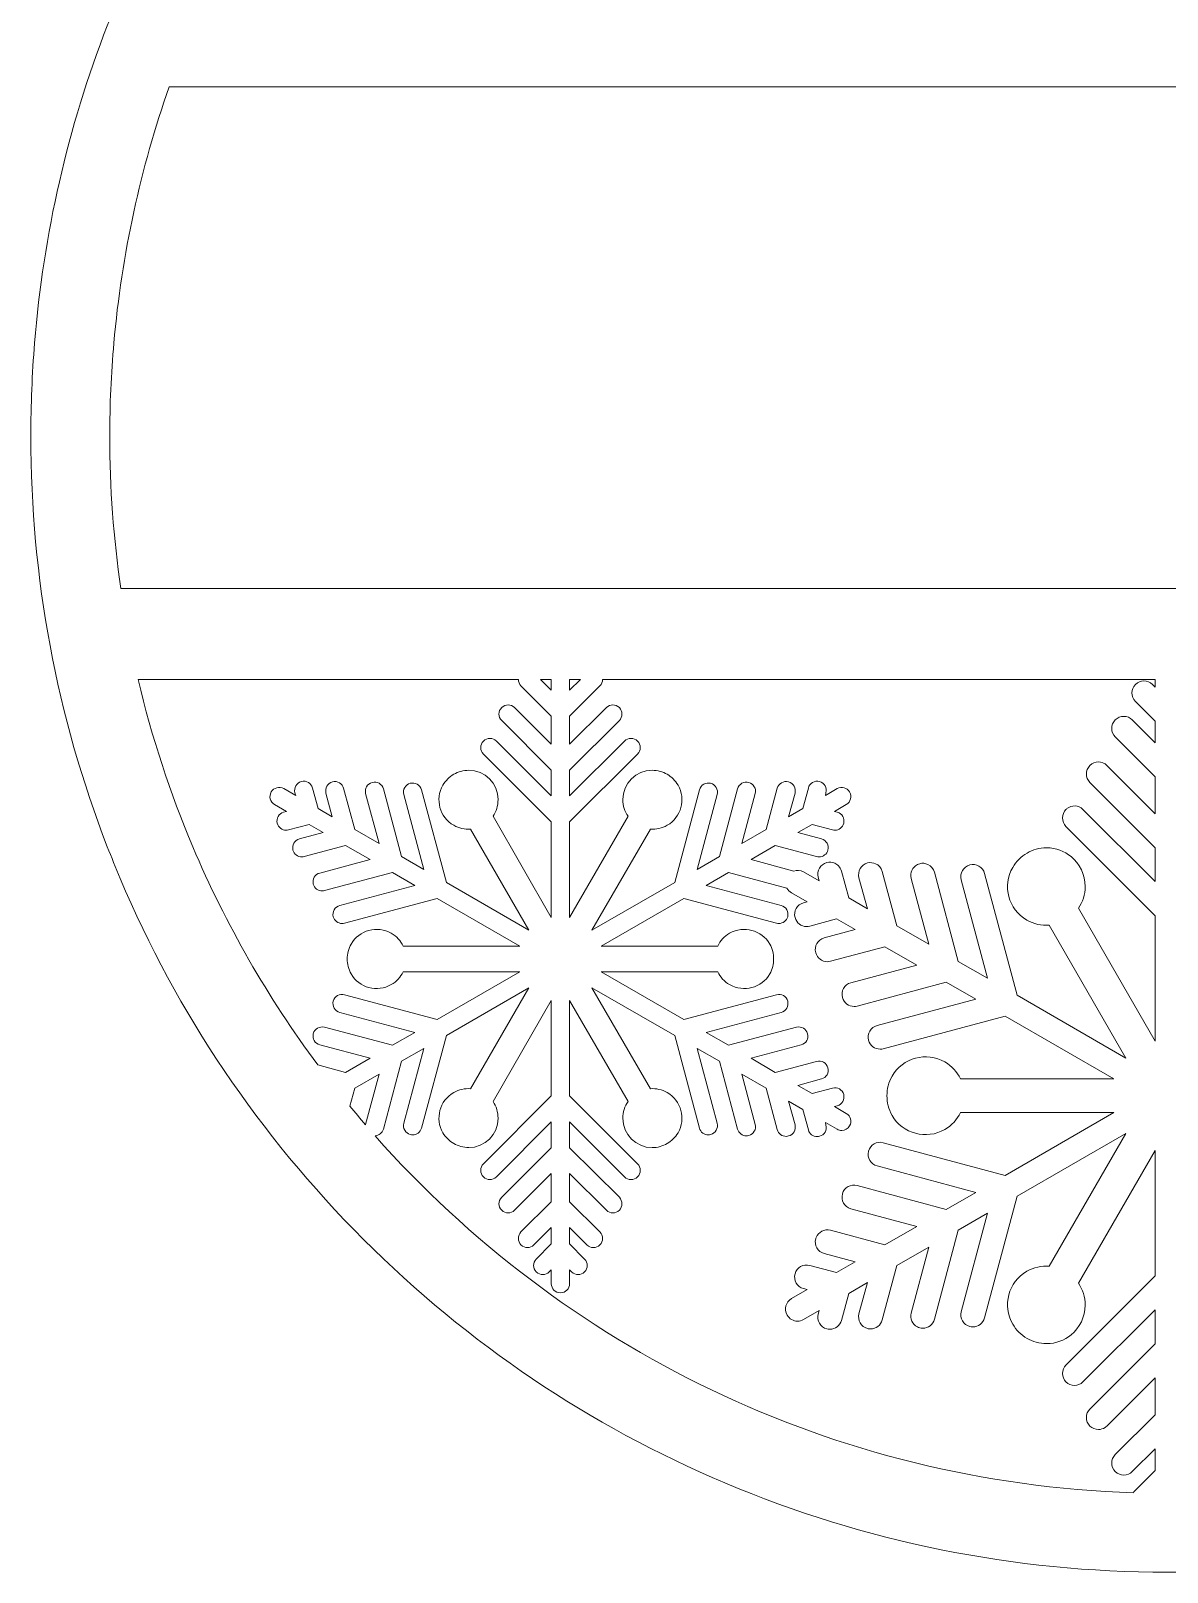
# Model space of a CAD drawing. Extents: x 26 to 174, y -200 to 2.
# Drawn here: x 25.7 to 100, y -200 to -99.2 of the extents above; entities that cross this region are included whole.
import ezdxf

# ---------------------------------------------------------------- set-up
doc = ezdxf.new("R2010")
doc.units = 0
doc.header["$MEASUREMENT"] = 0
doc.layers.add('Layer 1', color=7, linetype='Continuous', lineweight=0)

msp = doc.modelspace()

# ---------------------------------------------------------------- linework, layer by layer
at = {"layer": 'Layer 1'}
for points, knots in [([(174.05, -119.61), (173.48, -112.47), (171.89, -105.52), (169.3, -98.85), (169.03, -98.16), (168.75, -97.47), (168.46, -96.78), (167.18, -93.76), (165.72, -90.85), (164.07, -88.05), (163.59, -87.23), (163.1, -86.43), (162.59, -85.64), (161.07, -83.26), (159.41, -80.97), (157.61, -78.77), (157.65, -78.81), (157.68, -78.84), (157.72, -78.87), (161.77, -82.45), (169.11, -83.27), (172.4, -78.2), (172.86, -77.48), (172.24, -76.69), (171.5, -76.63), (166.83, -76.26), (164.17, -71.22), (163.03, -67.23), (161.59, -62.24), (161.06, -56.68), (157.4, -52.67), (155.81, -50.93), (153.86, -49.72), (151.74, -48.89), (154.45, -48.54), (157.1, -47.87), (159.59, -46.64), (164.22, -44.34), (168.08, -39.95), (168.28, -34.6), (168.51, -28.68), (164.52, -23.6), (159.92, -20.36), (154.94, -16.84), (149.06, -14.98), (143.87, -11.83), (141.38, -10.32), (139.28, -8.48), (137.34, -6.32), (135.63, -4.41), (133.91, -2.39), (131.63, -1.15), (126.52, 1.63), (120.63, -0.99), (117.28, -5.24), (115.43, -7.6), (114.19, -10.33), (113.11, -13.11), (111.89, -16.25), (110.74, -19.43), (109.57, -22.6), (109.36, -23.16), (109.15, -23.71), (108.95, -24.28), (108.49, -22.61), (107.18, -21.24), (105.44, -20.47), (104.02, -19.83), (102.41, -19.42), (100.88, -19.19), (100.59, -19.14), (100.29, -19.12), (100, -19.12), (99.71, -19.12), (99.41, -19.14), (99.12, -19.19), (97.58, -19.42), (95.98, -19.83), (94.56, -20.47), (92.82, -21.24), (91.51, -22.61), (91.05, -24.28), (90.85, -23.71), (90.64, -23.16), (90.43, -22.6), (89.26, -19.43), (88.11, -16.25), (86.89, -13.11), (85.81, -10.33), (84.57, -7.6), (82.72, -5.24), (79.37, -0.99), (73.48, 1.63), (68.37, -1.15), (66.09, -2.39), (64.37, -4.41), (62.66, -6.32), (60.72, -8.48), (58.62, -10.32), (56.13, -11.83), (50.94, -14.98), (45.06, -16.84), (40.08, -20.36), (35.48, -23.6), (31.49, -28.68), (31.72, -34.6), (31.92, -39.95), (35.78, -44.34), (40.41, -46.64), (42.9, -47.87), (45.55, -48.54), (48.26, -48.89), (46.14, -49.72), (44.19, -50.93), (42.6, -52.67), (38.94, -56.68), (38.41, -62.24), (36.97, -67.23), (35.83, -71.22), (33.17, -76.26), (28.5, -76.63), (27.76, -76.69), (27.14, -77.48), (27.6, -78.2), (30.88, -83.27), (38.23, -82.45), (42.28, -78.87), (42.32, -78.84), (42.35, -78.81), (42.39, -78.77), (40.59, -80.97), (38.93, -83.26), (37.41, -85.64), (36.9, -86.43), (36.41, -87.23), (35.93, -88.05), (34.28, -90.85), (32.82, -93.76), (31.54, -96.78), (31.25, -97.47), (30.97, -98.16), (30.7, -98.85), (28.11, -105.52), (26.52, -112.47), (25.95, -119.61), (25.78, -121.62), (25.7, -123.66), (25.7, -125.7), (25.7, -134.98), (27.38, -144), (30.7, -152.55), (30.97, -153.24), (31.25, -153.93), (31.54, -154.62), (35.28, -163.47), (40.64, -171.41), (47.46, -178.24), (54.28, -185.06), (62.23, -190.42), (71.08, -194.16), (80.24, -198.03), (89.97, -200), (100, -200), (110.03, -200), (119.76, -198.03), (128.92, -194.16), (137.77, -190.42), (145.72, -185.06), (152.54, -178.24), (159.36, -171.41), (164.72, -163.47), (168.46, -154.62), (168.75, -153.93), (169.03, -153.24), (169.3, -152.55), (172.62, -144), (174.3, -134.98), (174.3, -125.7), (174.3, -123.66), (174.22, -121.62), (174.05, -119.61)], [0, 0, 0, 0, 1, 1, 1, 2, 2, 2, 3, 3, 3, 4, 4, 4, 5, 5, 5, 6, 6, 6, 7, 7, 7, 8, 8, 8, 9, 9, 9, 10, 10, 10, 11, 11, 11, 12, 12, 12, 13, 13, 13, 14, 14, 14, 15, 15, 15, 16, 16, 16, 17, 17, 17, 18, 18, 18, 19, 19, 19, 20, 20, 20, 21, 21, 21, 22, 22, 22, 23, 23, 23, 24, 24, 24, 25, 25, 25, 26, 26, 26, 27, 27, 27, 28, 28, 28, 29, 29, 29, 30, 30, 30, 31, 31, 31, 32, 32, 32, 33, 33, 33, 34, 34, 34, 35, 35, 35, 36, 36, 36, 37, 37, 37, 38, 38, 38, 39, 39, 39, 40, 40, 40, 41, 41, 41, 42, 42, 42, 43, 43, 43, 44, 44, 44, 45, 45, 45, 46, 46, 46, 47, 47, 47, 48, 48, 48, 49, 49, 49, 50, 50, 50, 51, 51, 51, 52, 52, 52, 53, 53, 53, 54, 54, 54, 55, 55, 55, 56, 56, 56, 57, 57, 57, 58, 58, 58, 59, 59, 59, 60, 60, 60, 60]), ([(168.42, -135.65), (168.42, -135.65), (31.58, -135.65), (31.58, -135.65), (31.11, -132.4), (30.86, -129.08), (30.86, -125.7), (30.86, -123.65), (30.95, -121.61), (31.13, -119.61), (31.64, -113.78), (32.88, -108.16), (34.75, -102.84), (34.75, -102.84), (165.25, -102.84), (165.25, -102.84), (167.12, -108.16), (168.36, -113.78), (168.87, -119.61), (169.05, -121.61), (169.14, -123.65), (169.14, -125.7), (169.14, -129.08), (168.89, -132.4), (168.42, -135.65)], [0, 0, 0, 0, 1, 1, 1, 2, 2, 2, 3, 3, 3, 4, 4, 4, 5, 5, 5, 6, 6, 6, 7, 7, 7, 8, 8, 8, 8]), ([(44.46, -166.82), (41.2, -162.43), (38.45, -157.65), (36.29, -152.55), (34.81, -149.04), (33.61, -145.39), (32.71, -141.61), (32.71, -141.61), (57.58, -141.61), (57.58, -141.61), (57.58, -141.76), (57.64, -141.92), (57.75, -142.03), (57.75, -142.03), (59.73, -144.01), (59.73, -144.01), (59.73, -144.01), (59.73, -145.85), (59.73, -145.85), (59.73, -145.85), (57.33, -143.45), (57.33, -143.45), (57.1, -143.22), (56.72, -143.22), (56.49, -143.45), (56.25, -143.68), (56.25, -144.06), (56.49, -144.3), (56.49, -144.3), (59.73, -147.55), (59.73, -147.55), (59.73, -147.55), (59.73, -149.23), (59.73, -149.23), (59.73, -149.23), (56.14, -145.64), (56.14, -145.64), (55.91, -145.41), (55.53, -145.41), (55.3, -145.64), (55.06, -145.88), (55.06, -146.26), (55.3, -146.49), (55.3, -146.49), (59.73, -150.93), (59.73, -150.93), (59.73, -150.93), (59.73, -157.17), (59.73, -157.17), (59.73, -157.17), (55.92, -150.56), (55.92, -150.56), (56.13, -150.25), (56.25, -149.87), (56.25, -149.47), (56.25, -148.41), (55.39, -147.55), (54.33, -147.55), (53.98, -147.55), (53.64, -147.65), (53.36, -147.81), (53.07, -147.98), (52.82, -148.22), (52.64, -148.52), (52.11, -149.44), (52.43, -150.62), (53.35, -151.15), (53.69, -151.35), (54.08, -151.43), (54.45, -151.4), (54.45, -151.4), (58.27, -158.01), (58.27, -158.01), (58.27, -158.01), (52.87, -154.89), (52.87, -154.89), (52.87, -154.89), (51.24, -148.83), (51.24, -148.83), (51.16, -148.51), (50.83, -148.32), (50.51, -148.4), (50.19, -148.49), (50, -148.82), (50.09, -149.14), (50.09, -149.14), (51.4, -154.04), (51.4, -154.04), (51.4, -154.04), (49.94, -153.2), (49.94, -153.2), (49.94, -153.2), (48.75, -148.76), (48.75, -148.76), (48.67, -148.45), (48.34, -148.26), (48.02, -148.34), (47.7, -148.43), (47.51, -148.76), (47.59, -149.07), (47.59, -149.07), (48.47, -152.35), (48.47, -152.35), (48.47, -152.35), (46.88, -151.43), (46.88, -151.43), (46.88, -151.43), (46.15, -148.73), (46.15, -148.73), (46.07, -148.41), (45.74, -148.22), (45.42, -148.31), (45.1, -148.39), (44.91, -148.72), (45, -149.04), (45, -149.04), (45.41, -150.59), (45.41, -150.59), (45.41, -150.59), (44.48, -150.05), (44.48, -150.05), (44.48, -150.05), (44.12, -148.71), (44.12, -148.71), (44.04, -148.39), (43.71, -148.2), (43.39, -148.29), (43.07, -148.37), (42.88, -148.7), (42.97, -149.02), (42.97, -149.02), (43.02, -149.2), (43.02, -149.2), (43.02, -149.2), (42.24, -148.75), (42.24, -148.75), (41.95, -148.59), (41.58, -148.69), (41.42, -148.97), (41.25, -149.26), (41.35, -149.62), (41.64, -149.79), (41.64, -149.79), (42.42, -150.24), (42.42, -150.24), (42.42, -150.24), (42.23, -150.29), (42.23, -150.29), (41.92, -150.37), (41.73, -150.7), (41.81, -151.02), (41.88, -151.29), (42.13, -151.47), (42.39, -151.47), (42.44, -151.47), (42.49, -151.46), (42.54, -151.45), (42.54, -151.45), (43.89, -151.09), (43.89, -151.09), (43.89, -151.09), (44.81, -151.62), (44.81, -151.62), (44.81, -151.62), (43.27, -152.04), (43.27, -152.04), (42.95, -152.12), (42.76, -152.45), (42.84, -152.77), (42.91, -153.04), (43.16, -153.21), (43.42, -153.21), (43.47, -153.21), (43.53, -153.21), (43.58, -153.19), (43.58, -153.19), (46.28, -152.47), (46.28, -152.47), (46.28, -152.47), (47.88, -153.39), (47.88, -153.39), (47.88, -153.39), (44.6, -154.27), (44.6, -154.27), (44.28, -154.35), (44.09, -154.68), (44.17, -155), (44.24, -155.27), (44.49, -155.44), (44.75, -155.44), (44.8, -155.44), (44.85, -155.44), (44.91, -155.42), (44.91, -155.42), (49.34, -154.24), (49.34, -154.24), (49.34, -154.24), (50.8, -155.08), (50.8, -155.08), (50.8, -155.08), (45.9, -156.39), (45.9, -156.39), (45.58, -156.48), (45.39, -156.81), (45.47, -157.13), (45.55, -157.39), (45.79, -157.57), (46.05, -157.57), (46.1, -157.57), (46.15, -157.56), (46.21, -157.55), (46.21, -157.55), (52.27, -155.93), (52.27, -155.93), (52.27, -155.93), (57.67, -159.05), (57.67, -159.05), (57.67, -159.05), (50.04, -159.05), (50.04, -159.05), (49.88, -158.71), (49.62, -158.41), (49.27, -158.21), (48.35, -157.68), (47.17, -158), (46.64, -158.92), (46.47, -159.22), (46.38, -159.56), (46.39, -159.89), (46.38, -160.22), (46.47, -160.56), (46.64, -160.87), (47.17, -161.78), (48.35, -162.1), (49.27, -161.57), (49.62, -161.37), (49.88, -161.07), (50.04, -160.73), (50.04, -160.73), (57.67, -160.73), (57.67, -160.73), (57.67, -160.73), (52.27, -163.85), (52.27, -163.85), (52.27, -163.85), (46.21, -162.23), (46.21, -162.23), (45.89, -162.14), (45.56, -162.33), (45.47, -162.65), (45.39, -162.97), (45.58, -163.3), (45.9, -163.39), (45.9, -163.39), (50.8, -164.7), (50.8, -164.7), (50.8, -164.7), (49.34, -165.54), (49.34, -165.54), (49.34, -165.54), (44.91, -164.36), (44.91, -164.36), (44.59, -164.27), (44.26, -164.46), (44.17, -164.78), (44.09, -165.1), (44.28, -165.43), (44.6, -165.51), (44.6, -165.51), (47.88, -166.39), (47.88, -166.39), (47.88, -166.39), (46.28, -167.31), (46.28, -167.31), (46.28, -167.31), (44.46, -166.82), (44.46, -166.82)], [0, 0, 0, 0, 1, 1, 1, 2, 2, 2, 3, 3, 3, 4, 4, 4, 5, 5, 5, 6, 6, 6, 7, 7, 7, 8, 8, 8, 9, 9, 9, 10, 10, 10, 11, 11, 11, 12, 12, 12, 13, 13, 13, 14, 14, 14, 15, 15, 15, 16, 16, 16, 17, 17, 17, 18, 18, 18, 19, 19, 19, 20, 20, 20, 21, 21, 21, 22, 22, 22, 23, 23, 23, 24, 24, 24, 25, 25, 25, 26, 26, 26, 27, 27, 27, 28, 28, 28, 29, 29, 29, 30, 30, 30, 31, 31, 31, 32, 32, 32, 33, 33, 33, 34, 34, 34, 35, 35, 35, 36, 36, 36, 37, 37, 37, 38, 38, 38, 39, 39, 39, 40, 40, 40, 41, 41, 41, 42, 42, 42, 43, 43, 43, 44, 44, 44, 45, 45, 45, 46, 46, 46, 47, 47, 47, 48, 48, 48, 49, 49, 49, 50, 50, 50, 51, 51, 51, 52, 52, 52, 53, 53, 53, 54, 54, 54, 55, 55, 55, 56, 56, 56, 57, 57, 57, 58, 58, 58, 59, 59, 59, 60, 60, 60, 61, 61, 61, 62, 62, 62, 63, 63, 63, 64, 64, 64, 65, 65, 65, 66, 66, 66, 67, 67, 67, 68, 68, 68, 69, 69, 69, 70, 70, 70, 71, 71, 71, 72, 72, 72, 73, 73, 73, 74, 74, 74, 75, 75, 75, 76, 76, 76, 77, 77, 77, 78, 78, 78, 79, 79, 79, 80, 80, 80, 81, 81, 81, 82, 82, 82, 83, 83, 83, 84, 84, 84, 85, 85, 85, 86, 86, 86, 87, 87, 87, 88, 88, 88, 89, 89, 89, 90, 90, 90, 91, 91, 91, 92, 92, 92, 92]), ([(59.03, -141.61), (59.03, -141.61), (59.73, -141.61), (59.73, -141.61), (59.73, -141.61), (59.73, -142.32), (59.73, -142.32), (59.73, -142.32), (59.03, -141.61), (59.03, -141.61)], [0, 0, 0, 0, 1, 1, 1, 2, 2, 2, 3, 3, 3, 3]), ([(60.93, -142.32), (60.93, -142.32), (60.93, -141.61), (60.93, -141.61), (60.93, -141.61), (61.63, -141.61), (61.63, -141.61), (61.63, -141.61), (60.93, -142.32), (60.93, -142.32)], [0, 0, 0, 0, 1, 1, 1, 2, 2, 2, 3, 3, 3, 3]), ([(99.21, -142.11), (99.21, -142.11), (99.04, -141.94), (99.04, -141.94), (98.73, -141.63), (98.23, -141.63), (97.93, -141.94), (97.62, -142.24), (97.62, -142.74), (97.93, -143.05), (97.93, -143.05), (99.21, -144.34), (99.21, -144.34), (99.21, -144.34), (99.21, -145.75), (99.21, -145.75), (99.21, -145.75), (97.72, -144.26), (97.72, -144.26), (97.42, -143.95), (96.92, -143.95), (96.61, -144.26), (96.3, -144.57), (96.3, -145.06), (96.61, -145.37), (96.61, -145.37), (99.21, -147.97), (99.21, -147.97), (99.21, -147.97), (99.21, -150.39), (99.21, -150.39), (99.21, -150.39), (96.06, -147.24), (96.06, -147.24), (95.75, -146.93), (95.25, -146.93), (94.95, -147.24), (94.64, -147.54), (94.64, -148.04), (94.95, -148.35), (94.95, -148.35), (99.21, -152.62), (99.21, -152.62), (99.21, -152.62), (99.21, -154.83), (99.21, -154.83), (99.21, -154.83), (94.49, -150.11), (94.49, -150.11), (94.21, -149.83), (93.75, -149.81), (93.44, -150.06), (93.42, -150.08), (93.4, -150.09), (93.38, -150.11), (93.08, -150.42), (93.08, -150.92), (93.38, -151.23), (93.38, -151.23), (99.21, -157.06), (99.21, -157.06), (99.21, -157.06), (99.21, -165.26), (99.21, -165.26), (99.21, -165.26), (94.2, -156.57), (94.2, -156.57), (94.48, -156.17), (94.64, -155.68), (94.64, -155.15), (94.64, -154.36), (94.28, -153.66), (93.72, -153.2), (93.29, -152.84), (92.73, -152.62), (92.12, -152.62), (91.88, -152.62), (91.66, -152.65), (91.44, -152.71), (91.23, -152.77), (91.03, -152.86), (90.84, -152.97), (90.46, -153.18), (90.13, -153.5), (89.9, -153.9), (89.2, -155.11), (89.62, -156.65), (90.82, -157.35), (91.28, -157.61), (91.79, -157.72), (92.28, -157.68), (92.28, -157.68), (97.29, -166.37), (97.29, -166.37), (97.29, -166.37), (90.19, -162.27), (90.19, -162.27), (90.19, -162.27), (88.06, -154.3), (88.06, -154.3), (87.95, -153.88), (87.51, -153.63), (87.09, -153.74), (86.67, -153.86), (86.42, -154.29), (86.54, -154.71), (86.54, -154.71), (88.26, -161.15), (88.26, -161.15), (88.26, -161.15), (86.34, -160.05), (86.34, -160.05), (86.34, -160.05), (84.78, -154.22), (84.78, -154.22), (84.72, -153.98), (84.56, -153.8), (84.35, -153.71), (84.19, -153.63), (84, -153.61), (83.82, -153.66), (83.77, -153.67), (83.72, -153.69), (83.67, -153.72), (83.34, -153.88), (83.16, -154.26), (83.26, -154.62), (83.26, -154.62), (84.42, -158.93), (84.42, -158.93), (84.42, -158.93), (82.32, -157.72), (82.32, -157.72), (82.32, -157.72), (81.37, -154.17), (81.37, -154.17), (81.31, -153.94), (81.14, -153.75), (80.94, -153.66), (80.78, -153.59), (80.59, -153.57), (80.41, -153.61), (79.99, -153.73), (79.74, -154.16), (79.85, -154.58), (79.85, -154.58), (80.4, -156.61), (80.4, -156.61), (80.4, -156.61), (79.18, -155.9), (79.18, -155.9), (79.18, -155.9), (78.7, -154.15), (78.7, -154.15), (78.67, -154.01), (78.6, -153.9), (78.51, -153.81), (78.48, -153.77), (78.44, -153.74), (78.4, -153.71), (78.36, -153.68), (78.32, -153.66), (78.27, -153.63), (78.11, -153.56), (77.92, -153.54), (77.74, -153.59), (77.32, -153.7), (77.07, -154.13), (77.19, -154.55), (77.19, -154.55), (77.25, -154.79), (77.25, -154.79), (77.25, -154.79), (76.22, -154.2), (76.22, -154.2), (76.02, -154.09), (75.79, -154.07), (75.58, -154.14), (75.58, -154.14), (72.79, -153.39), (72.79, -153.39), (72.79, -153.39), (74.38, -152.47), (74.38, -152.47), (74.38, -152.47), (77.08, -153.19), (77.08, -153.19), (77.14, -153.21), (77.19, -153.21), (77.24, -153.21), (77.51, -153.21), (77.75, -153.04), (77.82, -152.77), (77.9, -152.45), (77.72, -152.12), (77.39, -152.04), (77.39, -152.04), (75.85, -151.62), (75.85, -151.62), (75.85, -151.62), (76.78, -151.09), (76.78, -151.09), (76.78, -151.09), (78.12, -151.45), (78.12, -151.45), (78.17, -151.46), (78.22, -151.47), (78.27, -151.47), (78.54, -151.47), (78.78, -151.29), (78.85, -151.02), (78.93, -150.7), (78.75, -150.37), (78.43, -150.29), (78.43, -150.29), (78.24, -150.24), (78.24, -150.24), (78.24, -150.24), (79.02, -149.79), (79.02, -149.79), (79.31, -149.62), (79.41, -149.26), (79.24, -148.97), (79.08, -148.69), (78.71, -148.59), (78.43, -148.75), (78.43, -148.75), (77.65, -149.2), (77.65, -149.2), (77.65, -149.2), (77.69, -149.02), (77.69, -149.02), (77.78, -148.7), (77.59, -148.37), (77.27, -148.29), (76.95, -148.2), (76.62, -148.39), (76.54, -148.71), (76.54, -148.71), (76.18, -150.05), (76.18, -150.05), (76.18, -150.05), (75.25, -150.59), (75.25, -150.59), (75.25, -150.59), (75.67, -149.04), (75.67, -149.04), (75.75, -148.72), (75.56, -148.39), (75.24, -148.31), (74.92, -148.22), (74.59, -148.41), (74.51, -148.73), (74.51, -148.73), (73.78, -151.43), (73.78, -151.43), (73.78, -151.43), (72.19, -152.35), (72.19, -152.35), (72.19, -152.35), (73.07, -149.07), (73.07, -149.07), (73.15, -148.76), (72.96, -148.43), (72.65, -148.34), (72.33, -148.26), (72, -148.45), (71.91, -148.76), (71.91, -148.76), (70.72, -153.2), (70.72, -153.2), (70.72, -153.2), (69.26, -154.04), (69.26, -154.04), (69.26, -154.04), (70.58, -149.14), (70.58, -149.14), (70.66, -148.82), (70.47, -148.49), (70.15, -148.4), (69.83, -148.32), (69.5, -148.51), (69.42, -148.83), (69.42, -148.83), (67.8, -154.89), (67.8, -154.89), (67.8, -154.89), (62.39, -158.01), (62.39, -158.01), (62.39, -158.01), (66.21, -151.4), (66.21, -151.4), (66.58, -151.43), (66.97, -151.35), (67.31, -151.15), (68.23, -150.62), (68.55, -149.44), (68.02, -148.52), (67.84, -148.22), (67.59, -147.98), (67.3, -147.81), (67.02, -147.65), (66.69, -147.55), (66.33, -147.55), (65.27, -147.55), (64.41, -148.41), (64.41, -149.47), (64.41, -149.87), (64.53, -150.25), (64.75, -150.56), (64.75, -150.56), (60.93, -157.17), (60.93, -157.17), (60.93, -157.17), (60.93, -150.93), (60.93, -150.93), (60.93, -150.93), (65.37, -146.49), (65.37, -146.49), (65.6, -146.26), (65.6, -145.88), (65.37, -145.64), (65.13, -145.41), (64.76, -145.41), (64.52, -145.64), (64.52, -145.64), (60.93, -149.23), (60.93, -149.23), (60.93, -149.23), (60.93, -147.55), (60.93, -147.55), (60.93, -147.55), (64.18, -144.3), (64.18, -144.3), (64.41, -144.06), (64.41, -143.68), (64.18, -143.45), (63.94, -143.22), (63.56, -143.22), (63.33, -143.45), (63.33, -143.45), (60.93, -145.85), (60.93, -145.85), (60.93, -145.85), (60.93, -144.01), (60.93, -144.01), (60.93, -144.01), (62.91, -142.03), (62.91, -142.03), (63.02, -141.92), (63.08, -141.76), (63.08, -141.61), (63.08, -141.61), (99.21, -141.61), (99.21, -141.61), (99.21, -141.61), (99.21, -142.11), (99.21, -142.11)], [0, 0, 0, 0, 1, 1, 1, 2, 2, 2, 3, 3, 3, 4, 4, 4, 5, 5, 5, 6, 6, 6, 7, 7, 7, 8, 8, 8, 9, 9, 9, 10, 10, 10, 11, 11, 11, 12, 12, 12, 13, 13, 13, 14, 14, 14, 15, 15, 15, 16, 16, 16, 17, 17, 17, 18, 18, 18, 19, 19, 19, 20, 20, 20, 21, 21, 21, 22, 22, 22, 23, 23, 23, 24, 24, 24, 25, 25, 25, 26, 26, 26, 27, 27, 27, 28, 28, 28, 29, 29, 29, 30, 30, 30, 31, 31, 31, 32, 32, 32, 33, 33, 33, 34, 34, 34, 35, 35, 35, 36, 36, 36, 37, 37, 37, 38, 38, 38, 39, 39, 39, 40, 40, 40, 41, 41, 41, 42, 42, 42, 43, 43, 43, 44, 44, 44, 45, 45, 45, 46, 46, 46, 47, 47, 47, 48, 48, 48, 49, 49, 49, 50, 50, 50, 51, 51, 51, 52, 52, 52, 53, 53, 53, 54, 54, 54, 55, 55, 55, 56, 56, 56, 57, 57, 57, 58, 58, 58, 59, 59, 59, 60, 60, 60, 61, 61, 61, 62, 62, 62, 63, 63, 63, 64, 64, 64, 65, 65, 65, 66, 66, 66, 67, 67, 67, 68, 68, 68, 69, 69, 69, 70, 70, 70, 71, 71, 71, 72, 72, 72, 73, 73, 73, 74, 74, 74, 75, 75, 75, 76, 76, 76, 77, 77, 77, 78, 78, 78, 79, 79, 79, 80, 80, 80, 81, 81, 81, 82, 82, 82, 83, 83, 83, 84, 84, 84, 85, 85, 85, 86, 86, 86, 87, 87, 87, 88, 88, 88, 89, 89, 89, 90, 90, 90, 91, 91, 91, 92, 92, 92, 93, 93, 93, 94, 94, 94, 95, 95, 95, 96, 96, 96, 97, 97, 97, 98, 98, 98, 99, 99, 99, 100, 100, 100, 101, 101, 101, 102, 102, 102, 103, 103, 103, 104, 104, 104, 105, 105, 105, 106, 106, 106, 107, 107, 107, 108, 108, 108, 109, 109, 109, 110, 110, 110, 111, 111, 111, 112, 112, 112, 113, 113, 113, 114, 114, 114, 115, 115, 115, 116, 116, 116, 117, 117, 117, 118, 118, 118, 119, 119, 119, 119]), ([(99.21, -180.62), (99.21, -180.62), (93.38, -186.45), (93.38, -186.45), (93.08, -186.76), (93.08, -187.25), (93.38, -187.56), (93.54, -187.72), (93.74, -187.79), (93.94, -187.79), (94.14, -187.79), (94.34, -187.72), (94.49, -187.56), (94.49, -187.56), (99.21, -182.84), (99.21, -182.84), (99.21, -182.84), (99.21, -185.06), (99.21, -185.06), (99.21, -185.06), (94.95, -189.33), (94.95, -189.33), (94.64, -189.63), (94.64, -190.13), (94.95, -190.44), (95.1, -190.59), (95.3, -190.67), (95.5, -190.67), (95.65, -190.67), (95.8, -190.62), (95.94, -190.54), (95.98, -190.51), (96.02, -190.48), (96.06, -190.44), (96.06, -190.44), (99.21, -187.28), (99.21, -187.28), (99.21, -187.28), (99.21, -189.7), (99.21, -189.7), (99.21, -189.7), (96.61, -192.3), (96.61, -192.3), (96.3, -192.61), (96.3, -193.11), (96.61, -193.42), (96.77, -193.57), (96.97, -193.65), (97.17, -193.65), (97.37, -193.65), (97.57, -193.57), (97.72, -193.42), (97.72, -193.42), (99.21, -191.93), (99.21, -191.93), (99.21, -191.93), (99.21, -193.34), (99.21, -193.34), (99.21, -193.34), (97.93, -194.63), (97.93, -194.63), (97.87, -194.68), (97.83, -194.74), (97.8, -194.8), (78.09, -194.18), (60.44, -185.27), (48.21, -171.46), (48.46, -171.44), (48.68, -171.27), (48.75, -171.02), (48.75, -171.02), (49.94, -166.58), (49.94, -166.58), (49.94, -166.58), (51.4, -165.74), (51.4, -165.74), (51.4, -165.74), (50.09, -170.64), (50.09, -170.64), (50, -170.96), (50.19, -171.29), (50.51, -171.38), (50.56, -171.39), (50.61, -171.4), (50.66, -171.4), (50.93, -171.4), (51.17, -171.22), (51.24, -170.95), (51.24, -170.95), (52.87, -164.89), (52.87, -164.89), (52.87, -164.89), (58.27, -161.77), (58.27, -161.77), (58.27, -161.77), (54.45, -168.38), (54.45, -168.38), (54.08, -168.35), (53.69, -168.43), (53.35, -168.63), (52.43, -169.16), (52.11, -170.34), (52.64, -171.26), (52.73, -171.41), (52.84, -171.55), (52.96, -171.66), (53.08, -171.78), (53.21, -171.89), (53.36, -171.97), (53.64, -172.13), (53.98, -172.23), (54.33, -172.23), (55.39, -172.23), (56.25, -171.37), (56.25, -170.31), (56.25, -169.91), (56.13, -169.53), (55.92, -169.22), (55.92, -169.22), (59.73, -162.61), (59.73, -162.61), (59.73, -162.61), (59.73, -168.85), (59.73, -168.85), (59.73, -168.85), (55.3, -173.29), (55.3, -173.29), (55.06, -173.53), (55.06, -173.91), (55.3, -174.14), (55.41, -174.26), (55.56, -174.32), (55.72, -174.32), (55.87, -174.32), (56.02, -174.26), (56.14, -174.14), (56.14, -174.14), (59.73, -170.55), (59.73, -170.55), (59.73, -170.55), (59.73, -172.24), (59.73, -172.24), (59.73, -172.24), (56.49, -175.48), (56.49, -175.48), (56.25, -175.72), (56.25, -176.1), (56.49, -176.33), (56.6, -176.44), (56.76, -176.5), (56.91, -176.5), (57.06, -176.5), (57.21, -176.44), (57.33, -176.33), (57.33, -176.33), (59.73, -173.93), (59.73, -173.93), (59.73, -173.93), (59.73, -175.77), (59.73, -175.77), (59.73, -175.77), (57.75, -177.75), (57.75, -177.75), (57.52, -177.98), (57.52, -178.36), (57.75, -178.6), (57.87, -178.71), (58.02, -178.77), (58.18, -178.77), (58.33, -178.77), (58.48, -178.71), (58.6, -178.6), (58.6, -178.6), (59.73, -177.46), (59.73, -177.46), (59.73, -177.46), (59.73, -178.53), (59.73, -178.53), (59.73, -178.53), (58.75, -179.52), (58.75, -179.52), (58.52, -179.75), (58.52, -180.13), (58.75, -180.36), (58.87, -180.48), (59.02, -180.54), (59.18, -180.54), (59.33, -180.54), (59.48, -180.48), (59.6, -180.36), (59.6, -180.36), (59.73, -180.23), (59.73, -180.23), (59.73, -180.23), (59.73, -181.13), (59.73, -181.13), (59.73, -181.46), (60, -181.73), (60.33, -181.73), (60.66, -181.73), (60.93, -181.46), (60.93, -181.13), (60.93, -181.13), (60.93, -180.23), (60.93, -180.23), (60.93, -180.23), (61.06, -180.36), (61.06, -180.36), (61.18, -180.48), (61.33, -180.54), (61.49, -180.54), (61.64, -180.54), (61.79, -180.48), (61.91, -180.36), (62.14, -180.13), (62.14, -179.75), (61.91, -179.52), (61.91, -179.52), (60.93, -178.53), (60.93, -178.53), (60.93, -178.53), (60.93, -177.46), (60.93, -177.46), (60.93, -177.46), (62.06, -178.6), (62.06, -178.6), (62.18, -178.71), (62.33, -178.77), (62.48, -178.77), (62.64, -178.77), (62.79, -178.71), (62.91, -178.6), (63.14, -178.36), (63.14, -177.98), (62.91, -177.75), (62.91, -177.75), (60.93, -175.77), (60.93, -175.77), (60.93, -175.77), (60.93, -173.93), (60.93, -173.93), (60.93, -173.93), (63.33, -176.33), (63.33, -176.33), (63.45, -176.44), (63.6, -176.5), (63.75, -176.5), (63.91, -176.5), (64.06, -176.44), (64.18, -176.33), (64.41, -176.1), (64.41, -175.72), (64.18, -175.48), (64.18, -175.48), (60.93, -172.24), (60.93, -172.24), (60.93, -172.24), (60.93, -170.55), (60.93, -170.55), (60.93, -170.55), (64.52, -174.14), (64.52, -174.14), (64.64, -174.26), (64.79, -174.32), (64.94, -174.32), (65.1, -174.32), (65.25, -174.26), (65.37, -174.14), (65.6, -173.91), (65.6, -173.53), (65.37, -173.29), (65.37, -173.29), (60.93, -168.85), (60.93, -168.85), (60.93, -168.85), (60.93, -162.61), (60.93, -162.61), (60.93, -162.61), (64.75, -169.22), (64.75, -169.22), (64.53, -169.53), (64.41, -169.91), (64.41, -170.31), (64.41, -171.37), (65.27, -172.23), (66.33, -172.23), (66.51, -172.23), (66.68, -172.21), (66.84, -172.16), (67.01, -172.12), (67.16, -172.05), (67.3, -171.97), (67.59, -171.8), (67.84, -171.56), (68.02, -171.26), (68.55, -170.34), (68.23, -169.16), (67.31, -168.63), (66.97, -168.43), (66.58, -168.35), (66.21, -168.38), (66.21, -168.38), (62.39, -161.77), (62.39, -161.77), (62.39, -161.77), (67.8, -164.89), (67.8, -164.89), (67.8, -164.89), (69.42, -170.95), (69.42, -170.95), (69.49, -171.22), (69.73, -171.4), (70, -171.4), (70.05, -171.4), (70.1, -171.39), (70.15, -171.38), (70.47, -171.29), (70.66, -170.96), (70.58, -170.64), (70.58, -170.64), (69.26, -165.74), (69.26, -165.74), (69.26, -165.74), (70.72, -166.58), (70.72, -166.58), (70.72, -166.58), (71.91, -171.02), (71.91, -171.02), (71.98, -171.28), (72.23, -171.46), (72.49, -171.46), (72.54, -171.46), (72.59, -171.45), (72.65, -171.44), (72.96, -171.35), (73.15, -171.03), (73.07, -170.71), (73.07, -170.71), (72.19, -167.43), (72.19, -167.43), (72.19, -167.43), (73.78, -168.35), (73.78, -168.35), (73.78, -168.35), (74.51, -171.05), (74.51, -171.05), (74.58, -171.32), (74.82, -171.5), (75.09, -171.5), (75.14, -171.5), (75.19, -171.49), (75.24, -171.47), (75.56, -171.39), (75.75, -171.06), (75.67, -170.74), (75.67, -170.74), (75.25, -169.2), (75.25, -169.2), (75.25, -169.2), (76.18, -169.73), (76.18, -169.73), (76.18, -169.73), (76.54, -171.07), (76.54, -171.07), (76.61, -171.34), (76.85, -171.51), (77.12, -171.51), (77.17, -171.51), (77.22, -171.51), (77.27, -171.49), (77.59, -171.41), (77.78, -171.08), (77.69, -170.76), (77.69, -170.76), (77.65, -170.58), (77.65, -170.58), (77.65, -170.58), (78.43, -171.03), (78.43, -171.03), (78.52, -171.08), (78.62, -171.11), (78.72, -171.11), (78.93, -171.11), (79.13, -171), (79.24, -170.81), (79.41, -170.52), (79.31, -170.16), (79.02, -169.99), (79.02, -169.99), (78.24, -169.54), (78.24, -169.54), (78.24, -169.54), (78.43, -169.49), (78.43, -169.49), (78.75, -169.41), (78.93, -169.08), (78.85, -168.76), (78.76, -168.44), (78.44, -168.25), (78.12, -168.34), (78.12, -168.34), (76.78, -168.69), (76.78, -168.69), (76.78, -168.69), (75.85, -168.16), (75.85, -168.16), (75.85, -168.16), (77.39, -167.74), (77.39, -167.74), (77.72, -167.66), (77.9, -167.33), (77.82, -167.01), (77.73, -166.69), (77.41, -166.5), (77.08, -166.59), (77.08, -166.59), (74.38, -167.31), (74.38, -167.31), (74.38, -167.31), (72.79, -166.39), (72.79, -166.39), (72.79, -166.39), (76.07, -165.51), (76.07, -165.51), (76.39, -165.43), (76.58, -165.1), (76.49, -164.78), (76.4, -164.46), (76.08, -164.27), (75.76, -164.36), (75.76, -164.36), (71.32, -165.54), (71.32, -165.54), (71.32, -165.54), (69.86, -164.7), (69.86, -164.7), (69.86, -164.7), (74.77, -163.39), (74.77, -163.39), (75.08, -163.3), (75.27, -162.97), (75.19, -162.65), (75.1, -162.33), (74.77, -162.14), (74.46, -162.23), (74.46, -162.23), (68.39, -163.85), (68.39, -163.85), (68.39, -163.85), (62.99, -160.73), (62.99, -160.73), (62.99, -160.73), (70.62, -160.73), (70.62, -160.73), (70.78, -161.07), (71.04, -161.37), (71.39, -161.57), (72.31, -162.1), (73.49, -161.78), (74.02, -160.87), (74.2, -160.56), (74.28, -160.22), (74.27, -159.89), (74.28, -159.56), (74.2, -159.22), (74.02, -158.92), (73.49, -158), (72.31, -157.68), (71.39, -158.21), (71.04, -158.41), (70.78, -158.71), (70.62, -159.05), (70.62, -159.05), (62.99, -159.05), (62.99, -159.05), (62.99, -159.05), (68.39, -155.93), (68.39, -155.93), (68.39, -155.93), (74.46, -157.55), (74.46, -157.55), (74.51, -157.56), (74.56, -157.57), (74.61, -157.57), (74.87, -157.57), (75.12, -157.39), (75.19, -157.13), (75.27, -156.81), (75.08, -156.48), (74.77, -156.39), (74.77, -156.39), (69.86, -155.08), (69.86, -155.08), (69.86, -155.08), (71.32, -154.24), (71.32, -154.24), (71.32, -154.24), (75.14, -155.26), (75.14, -155.26), (75.21, -155.38), (75.31, -155.49), (75.44, -155.57), (75.44, -155.57), (76.46, -156.16), (76.46, -156.16), (76.46, -156.16), (76.22, -156.22), (76.22, -156.22), (75.8, -156.33), (75.55, -156.77), (75.67, -157.18), (75.76, -157.53), (76.08, -157.77), (76.42, -157.77), (76.49, -157.77), (76.56, -157.76), (76.63, -157.74), (76.63, -157.74), (78.39, -157.27), (78.39, -157.27), (78.39, -157.27), (79.61, -157.97), (79.61, -157.97), (79.61, -157.97), (77.58, -158.52), (77.58, -158.52), (77.16, -158.63), (76.91, -159.06), (77.02, -159.48), (77.11, -159.83), (77.43, -160.07), (77.78, -160.07), (77.85, -160.07), (77.92, -160.06), (77.98, -160.04), (77.98, -160.04), (81.54, -159.09), (81.54, -159.09), (81.54, -159.09), (83.63, -160.29), (83.63, -160.29), (83.63, -160.29), (79.32, -161.45), (79.32, -161.45), (78.9, -161.56), (78.65, -161.99), (78.77, -162.41), (78.86, -162.77), (79.18, -163), (79.53, -163), (79.59, -163), (79.66, -162.99), (79.73, -162.97), (79.73, -162.97), (85.56, -161.41), (85.56, -161.41), (85.56, -161.41), (87.48, -162.52), (87.48, -162.52), (87.48, -162.52), (81.03, -164.24), (81.03, -164.24), (80.61, -164.36), (80.36, -164.79), (80.48, -165.21), (80.57, -165.56), (80.89, -165.79), (81.23, -165.79), (81.3, -165.79), (81.37, -165.78), (81.44, -165.76), (81.44, -165.76), (89.41, -163.63), (89.41, -163.63), (89.41, -163.63), (96.51, -167.73), (96.51, -167.73), (96.51, -167.73), (86.48, -167.73), (86.48, -167.73), (86.27, -167.28), (85.92, -166.9), (85.46, -166.63), (84.26, -165.94), (82.71, -166.35), (82.01, -167.56), (81.78, -167.96), (81.67, -168.4), (81.68, -168.84), (81.67, -169.27), (81.78, -169.72), (82.01, -170.12), (82.71, -171.33), (84.26, -171.74), (85.46, -171.04), (85.92, -170.78), (86.27, -170.39), (86.48, -169.94), (86.48, -169.94), (96.51, -169.94), (96.51, -169.94), (96.51, -169.94), (89.41, -174.05), (89.41, -174.05), (89.41, -174.05), (81.44, -171.91), (81.44, -171.91), (81.02, -171.8), (80.59, -172.05), (80.48, -172.47), (80.36, -172.89), (80.61, -173.32), (81.03, -173.43), (81.03, -173.43), (87.48, -175.16), (87.48, -175.16), (87.48, -175.16), (85.56, -176.27), (85.56, -176.27), (85.56, -176.27), (79.73, -174.71), (79.73, -174.71), (79.31, -174.59), (78.88, -174.84), (78.77, -175.26), (78.65, -175.68), (78.9, -176.11), (79.32, -176.23), (79.32, -176.23), (83.63, -177.38), (83.63, -177.38), (83.63, -177.38), (81.54, -178.59), (81.54, -178.59), (81.54, -178.59), (77.98, -177.64), (77.98, -177.64), (77.59, -177.53), (77.19, -177.74), (77.05, -178.12), (77.04, -178.14), (77.03, -178.17), (77.02, -178.19), (76.91, -178.61), (77.16, -179.04), (77.58, -179.16), (77.58, -179.16), (79.61, -179.7), (79.61, -179.7), (79.61, -179.7), (78.39, -180.41), (78.39, -180.41), (78.39, -180.41), (76.63, -179.94), (76.63, -179.94), (76.21, -179.82), (75.78, -180.07), (75.67, -180.49), (75.55, -180.91), (75.8, -181.34), (76.22, -181.45), (76.22, -181.45), (76.46, -181.52), (76.46, -181.52), (76.46, -181.52), (75.44, -182.11), (75.44, -182.11), (75.06, -182.33), (74.93, -182.81), (75.15, -183.18), (75.3, -183.44), (75.56, -183.58), (75.83, -183.58), (75.97, -183.58), (76.1, -183.54), (76.22, -183.47), (76.22, -183.47), (77.25, -182.88), (77.25, -182.88), (77.25, -182.88), (77.19, -183.12), (77.19, -183.12), (77.07, -183.54), (77.32, -183.97), (77.74, -184.09), (77.81, -184.1), (77.88, -184.11), (77.95, -184.11), (78.12, -184.11), (78.29, -184.05), (78.42, -183.95), (78.55, -183.85), (78.66, -183.7), (78.7, -183.53), (78.7, -183.53), (79.18, -181.77), (79.18, -181.77), (79.18, -181.77), (80.4, -181.06), (80.4, -181.06), (80.4, -181.06), (79.85, -183.1), (79.85, -183.1), (79.74, -183.52), (79.99, -183.95), (80.41, -184.06), (80.44, -184.07), (80.48, -184.08), (80.51, -184.08), (80.54, -184.09), (80.58, -184.09), (80.61, -184.09), (80.96, -184.09), (81.28, -183.86), (81.37, -183.5), (81.37, -183.5), (82.32, -179.95), (82.32, -179.95), (82.32, -179.95), (84.42, -178.74), (84.42, -178.74), (84.42, -178.74), (83.26, -183.05), (83.26, -183.05), (83.16, -183.42), (83.34, -183.79), (83.67, -183.96), (83.72, -183.98), (83.77, -184), (83.82, -184.01), (83.89, -184.03), (83.96, -184.04), (84.02, -184.04), (84.37, -184.04), (84.69, -183.81), (84.78, -183.46), (84.78, -183.46), (86.34, -177.63), (86.34, -177.63), (86.34, -177.63), (88.26, -176.52), (88.26, -176.52), (88.26, -176.52), (86.54, -182.97), (86.54, -182.97), (86.42, -183.39), (86.67, -183.82), (87.09, -183.93), (87.16, -183.95), (87.23, -183.96), (87.3, -183.96), (87.64, -183.96), (87.96, -183.73), (88.06, -183.37), (88.06, -183.37), (90.19, -175.41), (90.19, -175.41), (90.19, -175.41), (97.29, -171.31), (97.29, -171.31), (97.29, -171.31), (92.28, -179.99), (92.28, -179.99), (91.79, -179.96), (91.28, -180.06), (90.82, -180.32), (89.62, -181.02), (89.2, -182.56), (89.9, -183.77), (90.01, -183.97), (90.15, -184.15), (90.31, -184.31), (90.47, -184.46), (90.65, -184.6), (90.84, -184.71), (91.21, -184.93), (91.65, -185.05), (92.12, -185.05), (92.73, -185.05), (93.29, -184.84), (93.72, -184.48), (94.28, -184.01), (94.64, -183.31), (94.64, -182.53), (94.64, -182), (94.48, -181.51), (94.2, -181.1), (94.2, -181.1), (99.21, -172.42), (99.21, -172.42), (99.21, -172.42), (99.21, -180.62), (99.21, -180.62)], [0, 0, 0, 0, 1, 1, 1, 2, 2, 2, 3, 3, 3, 4, 4, 4, 5, 5, 5, 6, 6, 6, 7, 7, 7, 8, 8, 8, 9, 9, 9, 10, 10, 10, 11, 11, 11, 12, 12, 12, 13, 13, 13, 14, 14, 14, 15, 15, 15, 16, 16, 16, 17, 17, 17, 18, 18, 18, 19, 19, 19, 20, 20, 20, 21, 21, 21, 22, 22, 22, 23, 23, 23, 24, 24, 24, 25, 25, 25, 26, 26, 26, 27, 27, 27, 28, 28, 28, 29, 29, 29, 30, 30, 30, 31, 31, 31, 32, 32, 32, 33, 33, 33, 34, 34, 34, 35, 35, 35, 36, 36, 36, 37, 37, 37, 38, 38, 38, 39, 39, 39, 40, 40, 40, 41, 41, 41, 42, 42, 42, 43, 43, 43, 44, 44, 44, 45, 45, 45, 46, 46, 46, 47, 47, 47, 48, 48, 48, 49, 49, 49, 50, 50, 50, 51, 51, 51, 52, 52, 52, 53, 53, 53, 54, 54, 54, 55, 55, 55, 56, 56, 56, 57, 57, 57, 58, 58, 58, 59, 59, 59, 60, 60, 60, 61, 61, 61, 62, 62, 62, 63, 63, 63, 64, 64, 64, 65, 65, 65, 66, 66, 66, 67, 67, 67, 68, 68, 68, 69, 69, 69, 70, 70, 70, 71, 71, 71, 72, 72, 72, 73, 73, 73, 74, 74, 74, 75, 75, 75, 76, 76, 76, 77, 77, 77, 78, 78, 78, 79, 79, 79, 80, 80, 80, 81, 81, 81, 82, 82, 82, 83, 83, 83, 84, 84, 84, 85, 85, 85, 86, 86, 86, 87, 87, 87, 88, 88, 88, 89, 89, 89, 90, 90, 90, 91, 91, 91, 92, 92, 92, 93, 93, 93, 94, 94, 94, 95, 95, 95, 96, 96, 96, 97, 97, 97, 98, 98, 98, 99, 99, 99, 100, 100, 100, 101, 101, 101, 102, 102, 102, 103, 103, 103, 104, 104, 104, 105, 105, 105, 106, 106, 106, 107, 107, 107, 108, 108, 108, 109, 109, 109, 110, 110, 110, 111, 111, 111, 112, 112, 112, 113, 113, 113, 114, 114, 114, 115, 115, 115, 116, 116, 116, 117, 117, 117, 118, 118, 118, 119, 119, 119, 120, 120, 120, 121, 121, 121, 122, 122, 122, 123, 123, 123, 124, 124, 124, 125, 125, 125, 126, 126, 126, 127, 127, 127, 128, 128, 128, 129, 129, 129, 130, 130, 130, 131, 131, 131, 132, 132, 132, 133, 133, 133, 134, 134, 134, 135, 135, 135, 136, 136, 136, 137, 137, 137, 138, 138, 138, 139, 139, 139, 140, 140, 140, 141, 141, 141, 142, 142, 142, 143, 143, 143, 144, 144, 144, 145, 145, 145, 146, 146, 146, 147, 147, 147, 148, 148, 148, 149, 149, 149, 150, 150, 150, 151, 151, 151, 152, 152, 152, 153, 153, 153, 154, 154, 154, 155, 155, 155, 156, 156, 156, 157, 157, 157, 158, 158, 158, 159, 159, 159, 160, 160, 160, 161, 161, 161, 162, 162, 162, 163, 163, 163, 164, 164, 164, 165, 165, 165, 166, 166, 166, 167, 167, 167, 168, 168, 168, 169, 169, 169, 170, 170, 170, 171, 171, 171, 172, 172, 172, 173, 173, 173, 174, 174, 174, 175, 175, 175, 176, 176, 176, 177, 177, 177, 178, 178, 178, 179, 179, 179, 180, 180, 180, 181, 181, 181, 182, 182, 182, 183, 183, 183, 184, 184, 184, 185, 185, 185, 186, 186, 186, 187, 187, 187, 188, 188, 188, 189, 189, 189, 190, 190, 190, 191, 191, 191, 192, 192, 192, 193, 193, 193, 194, 194, 194, 195, 195, 195, 196, 196, 196, 197, 197, 197, 198, 198, 198, 199, 199, 199, 200, 200, 200, 201, 201, 201, 202, 202, 202, 203, 203, 203, 204, 204, 204, 205, 205, 205, 206, 206, 206, 207, 207, 207, 208, 208, 208, 209, 209, 209, 210, 210, 210, 211, 211, 211, 212, 212, 212, 213, 213, 213, 214, 214, 214, 215, 215, 215, 216, 216, 216, 217, 217, 217, 218, 218, 218, 219, 219, 219, 220, 220, 220, 221, 221, 221, 222, 222, 222, 223, 223, 223, 224, 224, 224, 225, 225, 225, 226, 226, 226, 227, 227, 227, 228, 228, 228, 229, 229, 229, 230, 230, 230, 231, 231, 231, 232, 232, 232, 233, 233, 233, 234, 234, 234, 235, 235, 235, 236, 236, 236, 237, 237, 237, 238, 238, 238, 239, 239, 239, 240, 240, 240, 241, 241, 241, 242, 242, 242, 243, 243, 243, 244, 244, 244, 245, 245, 245, 246, 246, 246, 247, 247, 247, 248, 248, 248, 249, 249, 249, 250, 250, 250, 251, 251, 251, 252, 252, 252, 253, 253, 253, 254, 254, 254, 255, 255, 255, 256, 256, 256, 257, 257, 257, 258, 258, 258, 259, 259, 259, 260, 260, 260, 261, 261, 261, 262, 262, 262, 263, 263, 263, 264, 264, 264, 264]), ([(47.59, -170.74), (47.24, -170.34), (46.9, -169.93), (46.56, -169.52), (46.56, -169.52), (46.88, -168.35), (46.88, -168.35), (46.88, -168.35), (48.47, -167.43), (48.47, -167.43), (48.47, -167.43), (47.59, -170.71), (47.59, -170.71), (47.59, -170.72), (47.59, -170.73), (47.59, -170.74)], [0, 0, 0, 0, 1, 1, 1, 2, 2, 2, 3, 3, 3, 4, 4, 4, 5, 5, 5, 5])]:
    msp.add_open_spline(points, degree=3, knots=knots, dxfattribs=at)

doc.saveas('drawing.dxf')
